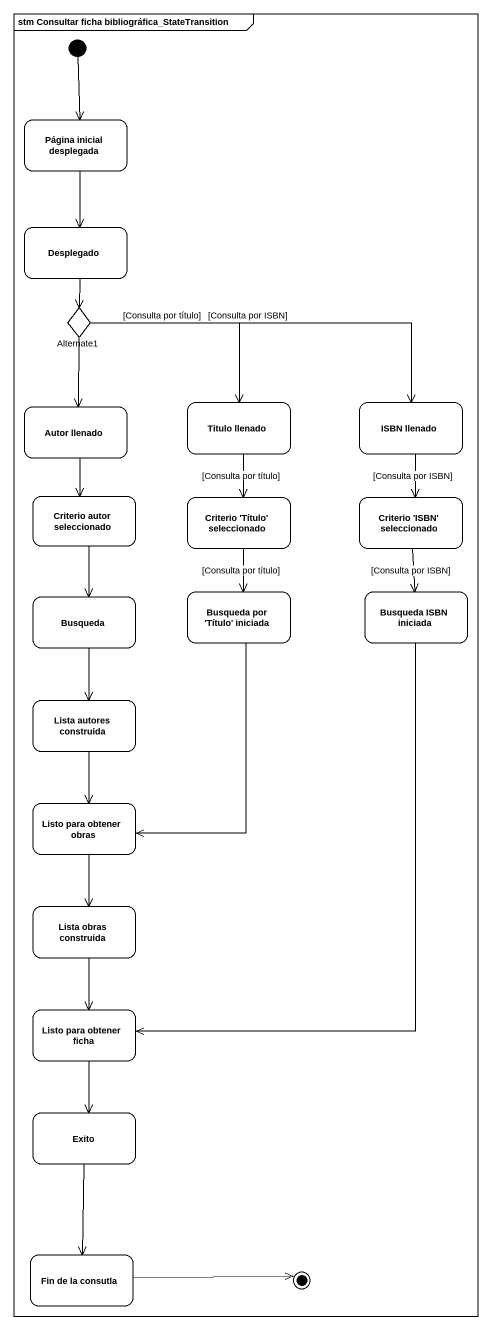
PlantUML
@startuml
mainframe stm Consultar ficha bibliográfica_StateTransition
hide empty description
state "Página inicial desplegada" as Página_inicial_desplegada
state Desplegado
state Alternate1 <<choice>>
state "Autor llenado" as Autor_llenado
state "Titulo llenado" as Titulo_llenado
state "ISBN llenado" as ISBN_llenado
state "Criterio autor seleccionado" as Criterio_autor_seleccionado
state "Criterio 'Título' seleccionado" as Criterio_Título_seleccionado
state "Criterio 'ISBN' seleccionado" as Criterio_ISBN_seleccionado
state "Busqueda por 'Título' iniciada" as Busqueda_por_Título_iniciada
state "Busqueda ISBN iniciada" as Busqueda_ISBN_iniciada
state Busqueda
state "Lista autores construida" as Lista_autores_construida
state "Listo para obtener obras" as Listo_para_obtener_obras
state "Lista obras construida" as Lista_obras_construida
state "Listo para obtener ficha" as Listo_para_obtener_ficha
state Exito
state "Fin de la consutla" as Fin_de_la_consutla
[*] --> Página_inicial_desplegada
Página_inicial_desplegada --> Desplegado
Desplegado --> Alternate1
Alternate1 --> Autor_llenado
Alternate1 --> Titulo_llenado : [Consulta por título]
Alternate1 -right-> ISBN_llenado : [Consulta por ISBN]
Autor_llenado --> Criterio_autor_seleccionado
Titulo_llenado --> Criterio_Título_seleccionado : [Consulta por título]
ISBN_llenado --> Criterio_ISBN_seleccionado : [Consulta por ISBN]
Criterio_autor_seleccionado --> Busqueda
Criterio_Título_seleccionado --> Busqueda_por_Título_iniciada : [Consulta por título]
Criterio_ISBN_seleccionado --> Busqueda_ISBN_iniciada : [Consulta por ISBN]
Busqueda_por_Título_iniciada --> Listo_para_obtener_obras
Busqueda_ISBN_iniciada --> Listo_para_obtener_ficha
Busqueda --> Lista_autores_construida
Lista_autores_construida --> Listo_para_obtener_obras
Listo_para_obtener_obras --> Lista_obras_construida
Lista_obras_construida --> Listo_para_obtener_ficha
Listo_para_obtener_ficha --> Exito
Exito --> Fin_de_la_consutla
Fin_de_la_consutla -right-> [*]
@enduml
